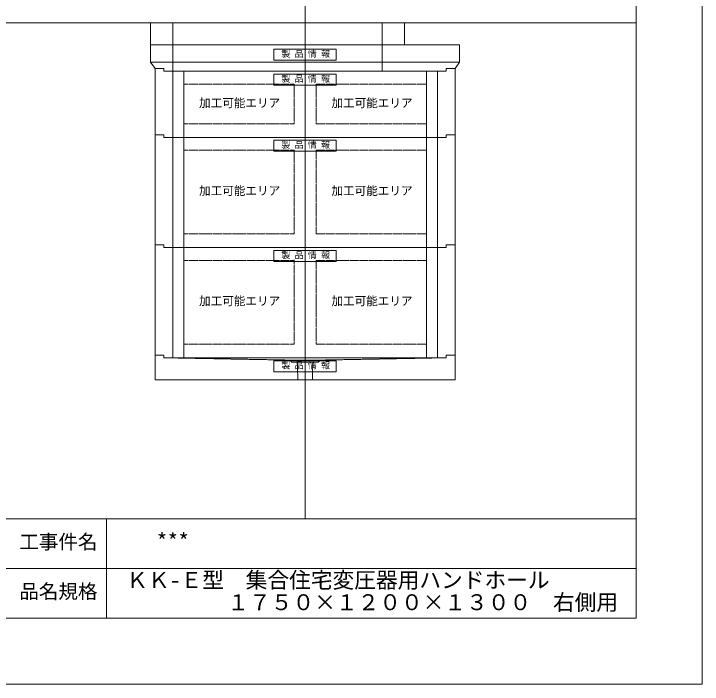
# Model space of a CAD drawing. Units: millimetres, scale not verified. Extents: x -4455 to 4455, y -3150 to 3150.
# Drawn here: x 1335 to 4455, y -3150 to -109 of the extents above; entities that cross this region are included whole.
import ezdxf
from ezdxf.enums import TextEntityAlignment as Align

# ---------------------------------------------------------------- set-up
doc = ezdxf.new("R2010")
doc.units = ezdxf.units.MM
doc.header["$LTSCALE"] = 30
doc.linetypes.add('LONG_DASHED1', pattern=[7, 6, -1])
doc.linetypes.add('LONG_DOUBLE_CHAIN', pattern=[21.8, 18, -1, 0.6, -0.6, 0.6, -1])
for name, color, linetype, lineweight in [('0-0_D-TTL', 7, 'Continuous', 9), ('0-1_Defpoints', 7, 'Continuous', 9), ('0-2_D-TTL-FRAM1', 134, 'Continuous', 9), ('0-3_D-TTL-TXT', 7, 'Continuous', 9), ('0-5_0', 134, 'Continuous', 9), ('0-6_D-STR', 7, 'Continuous', 9), ('0-8_D-STR-STR1', 7, 'LONG_DASHED1', 9), ('0-9_D-STR-STR5', 1, 'LONG_DOUBLE_CHAIN', 9)]:
    doc.layers.add(name, color=color, linetype=linetype, lineweight=lineweight)
doc.styles.add('ＭＳ ゴシック', font='')
doc.styles.get('ＭＳ ゴシック').set_extended_font_data('MS Gothic')

# ---------------------------------------------------------------- blocks, each defined once
blk = doc.blocks.new('A$C4DE05FD1')
at = {"layer": '0-0_D-TTL', "color": 134}
for p in [(172200, 114000), (6000, 6000)]:
    blk.add_line(p, (172200, 6000), dxfattribs=at)
at = {"layer": '0-1_Defpoints', "color": 134}
for p in [(178200, 126000), (0, 0)]:
    blk.add_line(p, (178200, 0), dxfattribs=at)
at = {"layer": '0-2_D-TTL-FRAM1'}
for p, q in [((58200, 15000), (172200, 15000)), ((124200, 15000), (124200, 6000)), ((97200, 10500), (172200, 10500))]:
    blk.add_line(p, q, dxfattribs=at)
at = {"layer": '0-3_D-TTL-TXT', "style": 'ＭＳ ゴシック'}
for s, p in [('工事件名', (116292.6, 11879.2)), ('品名規格', (116292.6, 7379.2))]:
    blk.add_text(s, height=1299, dxfattribs=at).set_placement(p, align=Align.BOTTOM_LEFT)
blk = doc.blocks.new('A$C3FC15DFF')
at = {"layer": '0-8_D-STR-STR1', "linetype": 'Continuous'}
blk.add_lwpolyline([(-4230, 0), (4230, 0), (4230, -1500), (-4230, -1500)], close=True, dxfattribs=at)
at = {"layer": '0-8_D-STR-STR1', "style": 'ＭＳ ゴシック'}
blk.add_text('製 品 情 報', height=865.9, dxfattribs=at).set_placement((-3224.4, -1323.8), align=Align.BOTTOM_LEFT)
blk = doc.blocks.new('A$C35A123D8')
at = {"layer": '0-6_D-STR'}
for p, q in [((-20400, 360), (-20400, -3000)), ((-20400, 360), (-19200, 360)), ((-19200, 0), (-19200, 360)), ((-19200, 0), (19200, 0)), ((20400, 360), (19200, 360)), ((19200, 0), (19200, 360)), ((20400, 360), (20400, -3000)), ((-20400, -3000), (20400, -3000))]:
    blk.add_line(p, q, dxfattribs=at)
at = {"layer": '0-6_D-STR', "linetype": 'LONG_DASHED1'}
for p, q in [((-18270, 0), (-2100, -300)), ((18270, 0), (2100, -300)), ((-1800, -570), (-2100, -300)), ((2100, -300), (-2100, -300)), ((1800, -570), (-1800, -570)), ((-979.9, -3000), (-1057.5, -570)), ((979.9, -3000), (1057.5, -570)), ((1800, -570), (2100, -300))]:
    blk.add_line(p, q, dxfattribs=at)
at = {"layer": '0-8_D-STR-STR1'}
blk.add_blockref('A$C3FC15DFF', (0, -390), dxfattribs=at)
blk = doc.blocks.new('A$C799C2174')
at = {"layer": '0-6_D-STR', "linetype": 'LONG_DASHED1'}
for p, q in [((-18000, 0), (-18000, 3600)), ((10500, 0), (10500, 3600))]:
    blk.add_line(p, q, dxfattribs=at)
at = {"layer": '0-6_D-STR'}
for p, q in [((21000, 1230), (-21000, 1230)), ((-20400, 360), (-19200, 360)), ((-19200, 0), (-19200, 360)), ((20400, 360), (19200, 360))]:
    blk.add_line(p, q, dxfattribs=at)
for points in [[(-21000, 3600), (21000, 3600), (21000, 1230), (20400, 360)], [(-21000, 3600), (-21000, 1230), (-20400, 360)], [(-19200, 0), (19200, 0), (19200, 360)]]:
    blk.add_lwpolyline(points, dxfattribs=at)
at = {"layer": '0-8_D-STR-STR1'}
blk.add_blockref('A$C3FC15DFF', (0, 3000), dxfattribs=at)
blk = doc.blocks.new('A$C65632407')
at = {"layer": '0-6_D-STR', "linetype": 'LONG_DASHED1'}
for p, q in [((-14250, 0), (-14250, 3000)), ((14250, 0), (14250, 3000))]:
    blk.add_line(p, q, dxfattribs=at)
at = {"layer": '0-6_D-STR'}
blk.add_line((17250, 3000), (17250, 0), dxfattribs=at)
blk.add_lwpolyline([(17250, 3000), (-17250, 3000), (-17250, 0), (17250, 0)], dxfattribs=at)
blk = doc.blocks.new('A$C61C9604E')
at = {"layer": '0-6_D-STR'}
for p, q in [((-20400, -8640), (-20400, 360)), ((-20400, 360), (-19200, 360)), ((-19200, 0), (-19200, 360)), ((-19200, 0), (19200, 0)), ((20400, 360), (19200, 360)), ((19200, 0), (19200, 360)), ((20400, -8640), (20400, 360)), ((-20400, -8640), (-19200, -8640)), ((-19200, -9000), (-19200, -8640)), ((-19200, -9000), (19200, -9000)), ((20400, -8640), (19200, -8640)), ((19200, -9000), (19200, -8640))]:
    blk.add_line(p, q, dxfattribs=at)
at = {"layer": '0-6_D-STR', "linetype": 'LONG_DASHED1'}
for p, q in [((-18000, -9000), (-18000, 0)), ((-16500, -9000), (-16500, 0)), ((16500, -9000), (16500, 0)), ((18000, -9000), (18000, 0))]:
    blk.add_line(p, q, dxfattribs=at)
at = {"layer": '0-9_D-STR-STR5'}
for p, q in [((-16500, -1740), (-16500, -7140)), ((-1500, -1740), (-16500, -1740)), ((-1500, -1740), (-1500, -7140)), ((1500, -1740), (16500, -1740)), ((1500, -1740), (1500, -7140)), ((16500, -1740), (16500, -7140)), ((-1500, -7140), (-16500, -7140)), ((1500, -7140), (16500, -7140))]:
    blk.add_line(p, q, dxfattribs=at)
at = {"layer": '0-8_D-STR-STR1'}
blk.add_blockref('A$C3FC15DFF', (0, -390), dxfattribs=at)
blk = doc.blocks.new('A$C5F914A78')
at = {"layer": '0-6_D-STR'}
for p, q in [((-20400, 360), (-19200, 360)), ((-20400, -14640), (-20400, 360)), ((-19200, 0), (-19200, 360)), ((-19200, 0), (19200, 0)), ((20400, 360), (19200, 360)), ((19200, 0), (19200, 360)), ((20400, -14640), (20400, 360)), ((-20400, -14640), (-19200, -14640)), ((-19200, -15000), (-19200, -14640)), ((20400, -14640), (19200, -14640)), ((19200, -15000), (19200, -14640)), ((-19200, -15000), (19200, -15000))]:
    blk.add_line(p, q, dxfattribs=at)
at = {"layer": '0-6_D-STR', "linetype": 'LONG_DASHED1'}
for p, q in [((-18000, -15000), (-18000, 0)), ((-16500, -15000), (-16500, 0)), ((16500, -15000), (16500, 0)), ((18000, -15000), (18000, 0))]:
    blk.add_line(p, q, dxfattribs=at)
at = {"layer": '0-9_D-STR-STR5'}
for p, q in [((-1500, -1740), (-16500, -1740)), ((-16500, -1740), (-16500, -13140)), ((-1500, -1680), (-1500, -13140)), ((1500, -1740), (16500, -1740)), ((1500, -1740), (1500, -13140)), ((16500, -1740), (16500, -13140)), ((-1500, -13140), (-16500, -13140)), ((1500, -13140), (16500, -13140))]:
    blk.add_line(p, q, dxfattribs=at)
at = {"layer": '0-8_D-STR-STR1'}
blk.add_blockref('A$C3FC15DFF', (0, -390), dxfattribs=at)

msp = doc.modelspace()

# ---------------------------------------------------------------- linework, layer by layer
at = {"layer": '0-5_0'}
for p, q in [((2655, -2400), (2655, 2550)), ((-1545, -150), (4154.98, -150))]:
    msp.add_line(p, q, dxfattribs=at)

# ---------------------------------------------------------------- block references
at = {"layer": '0-0_D-TTL', "xscale": 0.05, "yscale": 0.05}
msp.add_blockref('A$C4DE05FD1', (-4455, -3150), dxfattribs=at)
at = {"layer": '0-6_D-STR', "yscale": 0.03333333}
for name, p, xscale in [('A$C65632407', (2530, -250), -0.03333333), ('A$C799C2174', (2655, -370), 0.03333333), ('A$C61C9604E', (2655, -370), 0.03333333), ('A$C5F914A78', (2655, -670), 0.03333333), ('A$C5F914A78', (2655, -1170), 0.03333333), ('A$C35A123D8', (2655, -1670), 0.03333333)]:
    msp.add_blockref(name, p, dxfattribs=dict(at, xscale=xscale))

# ---------------------------------------------------------------- texts
at = {"layer": '0-3_D-TTL-TXT', "style": 'ＭＳ ゴシック'}
for s, p in [('***', (1981.99, -2559.3)), ('ＫＫ-Ｅ型\u3000集合住宅変圧器用ハンドホール', (1844.49, -2735.22)), ('１７５０×１２００×１３００\u3000右側用', (2302.88, -2835.81))]:
    msp.add_text(s, height=72.14, dxfattribs=at).set_placement(p, align=Align.BOTTOM_LEFT)
at = {"layer": '0-9_D-STR-STR5', "style": 'ＭＳ ゴシック'}
for p in [(2174.52, -544.98), (2774.52, -544.98), (2174.52, -942.98), (2774.52, -942.98), (2174.52, -1442.98), (2774.52, -1442.98)]:
    msp.add_text('加工可能エリア', height=38.49, dxfattribs=at).set_placement(p, align=Align.BOTTOM_LEFT)

doc.saveas('drawing.dxf')
